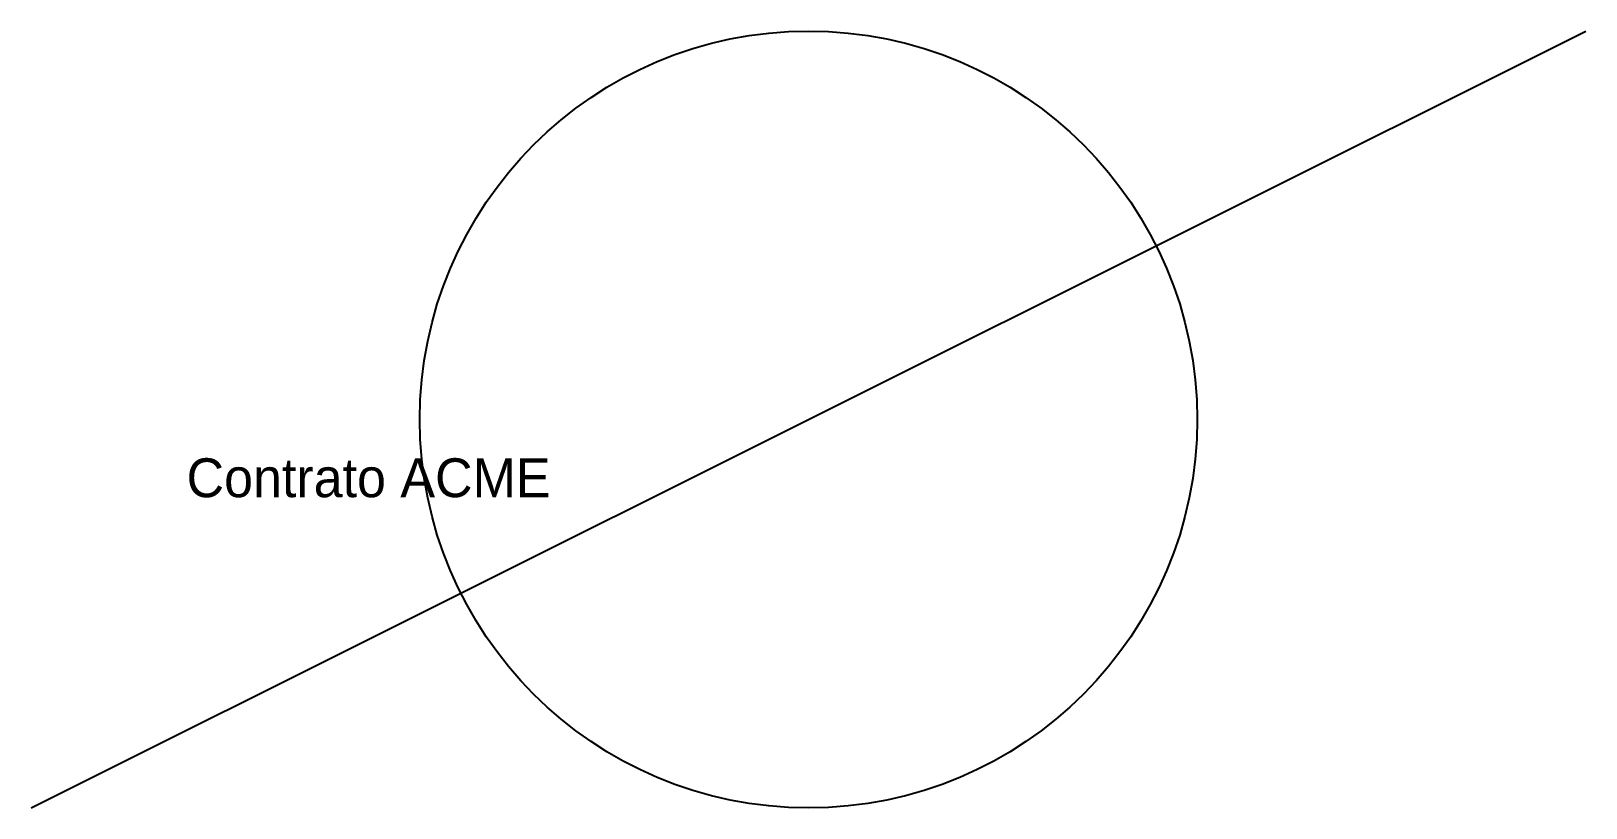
# Model space of a CAD drawing. Header units: millimetres. Extents: x 0 to 100, y 0 to 50.
import ezdxf

# ---------------------------------------------------------------- set-up
doc = ezdxf.new("R2010")
doc.units = ezdxf.units.MM
for name, color, linetype in [('LAYER1', 7, 'CONTINUOUS'), ('NOTES', 3, 'CONTINUOUS'), ('PLOT', 5, 'CONTINUOUS')]:
    doc.layers.add(name, color=color, linetype=linetype)

msp = doc.modelspace()

# ---------------------------------------------------------------- linework, layer by layer
at = {"layer": 'LAYER1', "color": 7}
msp.add_line((0, 0), (100, 50), dxfattribs=at)
at = {"layer": 'PLOT', "color": 5}
msp.add_circle((50, 25), 25, dxfattribs=at)

# ---------------------------------------------------------------- texts
at = {"layer": 'NOTES', "color": 3}
msp.add_text('Contrato ACME', height=2.5, dxfattribs=at).set_placement((10, 20))

doc.saveas('drawing.dxf')
